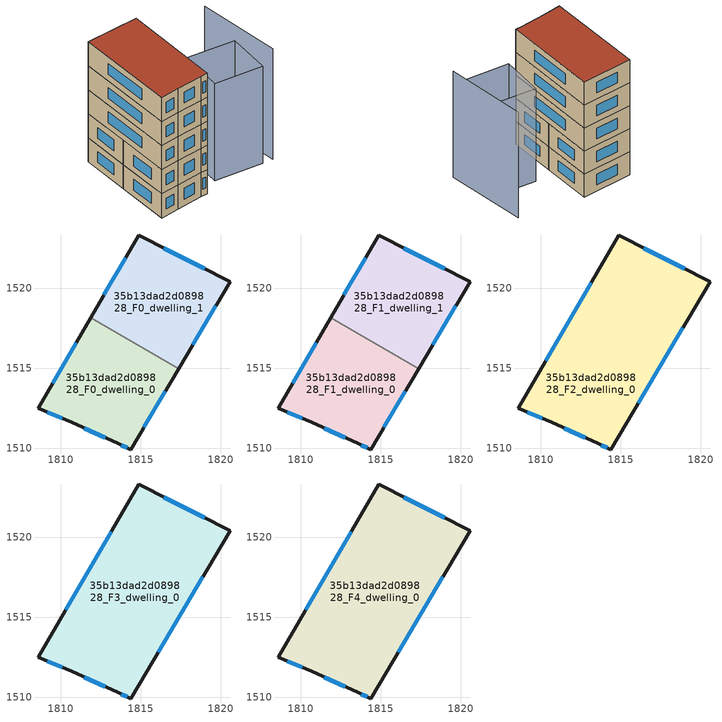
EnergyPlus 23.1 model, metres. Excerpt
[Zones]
35b13dad2d089828_F0_dwelling_0
 floor ground (EU_floor_Construction): 1817.36,1514.97 1814.38,1509.92 1813.57,1510.32 1810.67,1511.62 1808.57,1512.52 1811.87,1518.17 z0
 wall outside (EU_wall_Construction): 1811.87,1518.17 1808.57,1512.52 1810.67,1511.62 1813.57,1510.32 1814.38,1509.92 1817.36,1514.97 z0:3
 wall to 35b13dad2d089828_F0_dwelling_1 (EU_wall_Construction): 1817.36,1514.97 1811.87,1518.17 z0:3
 window (EU_Window_Construction): 1809.15,1512.27 1810.09,1511.87 / 1810.96,1516.62 1809.48,1514.08 / 1815.2,1511.31 1816.54,1513.58 / 1813.8,1510.21 1814.15,1510.03 / 1811.47,1511.26 1812.78,1510.67 z0.83:2.17
35b13dad2d089828_F0_dwelling_1
 floor ground (EU_floor_Construction): 1820.58,1520.42 1817.36,1514.97 1811.87,1518.17 1814.88,1523.33 z0
 wall outside (EU_wall_Construction): 1817.36,1514.97 1820.58,1520.42 1814.88,1523.33 1811.87,1518.17 z0:3
 window (EU_Window_Construction): 1818.25,1516.47 1819.7,1518.92 / 1814.05,1521.91 1812.7,1519.59 / 1819.01,1521.22 1816.45,1522.53 z0.83:2.17
35b13dad2d089828_F1_dwelling_0
 floor to 35b13dad2d089828_F0_dwelling_0 (EU_floor_Construction): 1817.36,1514.97 1814.38,1509.92 1813.57,1510.32 1810.67,1511.62 1808.57,1512.52 1811.87,1518.17 z3
 wall outside (EU_wall_Construction): 1811.87,1518.17 1808.57,1512.52 1810.67,1511.62 1813.57,1510.32 1814.38,1509.92 1817.36,1514.97 z3:6
 wall to 35b13dad2d089828_F1_dwelling_1 (EU_wall_Construction): 1817.36,1514.97 1811.87,1518.17 z3:6
 window (EU_Window_Construction): 1809.15,1512.27 1810.09,1511.87 / 1810.96,1516.62 1809.48,1514.08 / 1815.2,1511.31 1816.54,1513.58 / 1813.8,1510.21 1814.15,1510.03 / 1811.47,1511.26 1812.78,1510.67 z3.83:5.17
35b13dad2d089828_F1_dwelling_1
 floor to 35b13dad2d089828_F0_dwelling_1 (EU_floor_Construction): 1820.58,1520.42 1817.36,1514.97 1811.87,1518.17 1814.88,1523.33 z3
 wall outside (EU_wall_Construction): 1817.36,1514.97 1820.58,1520.42 1814.88,1523.33 1811.87,1518.17 z3:6
 window (EU_Window_Construction): 1818.25,1516.47 1819.7,1518.92 / 1814.05,1521.91 1812.7,1519.59 / 1819.01,1521.22 1816.45,1522.53 z3.83:5.17
35b13dad2d089828_F2_dwelling_0
 floor to 35b13dad2d089828_F1_dwelling_0 (EU_floor_Construction): 1817.36,1514.97 1814.38,1509.92 1813.57,1510.32 1810.67,1511.62 1808.57,1512.52 1811.87,1518.17 z6
 floor to 35b13dad2d089828_F1_dwelling_1 (EU_floor_Construction): 1820.58,1520.42 1817.36,1514.97 1811.87,1518.17 1814.88,1523.33 z6
 wall outside (EU_wall_Construction): 1810.67,1511.62 1813.57,1510.32 1814.38,1509.92 1820.58,1520.42 1814.88,1523.33 1808.57,1512.52 1810.67,1511.62 z6:9
 window (EU_Window_Construction): 1811.47,1511.26 1812.78,1510.67 / 1809.15,1512.27 1810.09,1511.87 / 1813.14,1520.35 1810.31,1515.49 / 1819.01,1521.22 1816.45,1522.53 / 1816.08,1512.81 1818.87,1517.53 / 1813.8,1510.21 1814.15,1510.03 z6.83:8.17
35b13dad2d089828_F3_dwelling_0
 floor to 35b13dad2d089828_F2_dwelling_0 (EU_floor_Construction): 1820.58,1520.42 1814.38,1509.92 1813.57,1510.32 1810.67,1511.62 1808.57,1512.52 1814.88,1523.33 z9
 wall outside (EU_wall_Construction): 1810.67,1511.62 1813.57,1510.32 1814.38,1509.92 1820.58,1520.42 1814.88,1523.33 1808.57,1512.52 1810.67,1511.62 z9:12
 window (EU_Window_Construction): 1811.47,1511.26 1812.78,1510.67 / 1809.15,1512.27 1810.09,1511.87 / 1813.14,1520.35 1810.31,1515.49 / 1819.01,1521.22 1816.45,1522.53 / 1816.08,1512.81 1818.87,1517.53 / 1813.8,1510.21 1814.15,1510.03 z9.83:11.17
35b13dad2d089828_F4_dwelling_0
 floor to 35b13dad2d089828_F3_dwelling_0 (EU_floor_Construction): 1820.58,1520.42 1814.38,1509.92 1813.57,1510.32 1810.67,1511.62 1808.57,1512.52 1814.88,1523.33 z12
 wall outside (EU_wall_Construction): 1810.67,1511.62 1813.57,1510.32 1814.38,1509.92 1820.58,1520.42 1814.88,1523.33 1808.57,1512.52 1810.67,1511.62 z12:15
 window (EU_Window_Construction): 1811.47,1511.26 1812.78,1510.67 / 1809.15,1512.27 1810.09,1511.87 / 1813.14,1520.35 1810.31,1515.49 / 1819.01,1521.22 1816.45,1522.53 / 1816.08,1512.81 1818.87,1517.53 / 1813.8,1510.21 1814.15,1510.03 z12.83:14.17
 roof outside (EU_roof_Construction): 1814.38,1509.92 1820.58,1520.42 1814.88,1523.33 1808.57,1512.52 1810.67,1511.62 1813.57,1510.32 z15
shading: 1822.58,1506.11 1826.88,1515.43 z0:13.8; 1816.78,1510.11 1819.88,1514.52 / 1819.88,1514.52 1824.6,1511.19 / 1824.6,1511.19 1821.5,1506.79 / 1821.5,1506.79 1816.78,1510.11 z0:12.1
[Building]
EU S2 Campaign: North Axis=0; Terrain=City; Solar Distribution=FullExterior
[Site:Location]
Lyon-Bron: Latitude=45.75; Longitude=5; Time Zone=1; Elevation=198
[SizingPeriod:WeatherFileDays]
AnnualSizingPeriod: Begin Month=1; Begin Day of Month=1; End Month=12; End Day of Month=31; Day of Week for Start Day=Monday; Use Weather File Daylight Saving Period=No; Use Weather File Rain and Snow Indicators=No
[MATERIAL]
EU_InternalMass_Material: Roughness=MediumRough; Thickness=0.1; Conductivity=1; Density=1800; Specific Heat=900; Thermal Absorptance=0.9; Solar Absorptance=0.7; Visible Absorptance=0.7
[MATERIAL:NOMASS] Roughness=MediumRough; Thermal Absorptance=0.9; Solar Absorptance=0.7; Visible Absorptance=0.7
Name | Thermal Resistance
EU_wall_NoMass | 0.87146
EU_roof_NoMass | 0.842276
EU_floor_NoMass | 0.496999
[WINDOWMATERIAL:SIMPLEGLAZINGSYSTEM]
EU_Window_SimpleGlazing: UFactor=2.2525; Solar Heat Gain Coefficient=0.76; Visible Transmittance=0.76
[CONSTRUCTION]
EU_wall_Construction: EU_wall_NoMass
EU_roof_Construction: EU_roof_NoMass
EU_floor_Construction: EU_floor_NoMass
EU_Window_Construction: EU_Window_SimpleGlazing
EU_InternalMass_Construction: EU_InternalMass_Material
[ZONE] Type=1; Multiplier=1; Ceiling Height=autocalculate; Floor Area=autocalculate; Part of Total Floor Area=Yes
Name | Volume
35b13dad2d089828_F0_dwelling_0 | 117.553
35b13dad2d089828_F1_dwelling_0 | 117.552
35b13dad2d089828_F2_dwelling_0 | 235.085
35b13dad2d089828_F3_dwelling_0; 35b13dad2d089828_F4_dwelling_0 | 235.086
35b13dad2d089828_F0_dwelling_1 | 117.542
35b13dad2d089828_F1_dwelling_1 | 117.543
[INTERNALMASS] Construction=EU_InternalMass_Construction
Name | Zone or ZoneList | Surface Area
35b13dad2d089828_F0_dwelling_0_EU_InternalMass | 35b13dad2d089828_F0_dwelling_0 | 39.1845
35b13dad2d089828_F0_dwelling_1_EU_InternalMass | 35b13dad2d089828_F0_dwelling_1 | 39.1803
35b13dad2d089828_F1_dwelling_0_EU_InternalMass | 35b13dad2d089828_F1_dwelling_0 | 39.1845
35b13dad2d089828_F1_dwelling_1_EU_InternalMass | 35b13dad2d089828_F1_dwelling_1 | 39.1803
35b13dad2d089828_F2_dwelling_0_EU_InternalMass | 35b13dad2d089828_F2_dwelling_0 | 78.362
35b13dad2d089828_F3_dwelling_0_EU_InternalMass | 35b13dad2d089828_F3_dwelling_0 | 78.362
35b13dad2d089828_F4_dwelling_0_EU_InternalMass | 35b13dad2d089828_F4_dwelling_0 | 78.362
[OTHEREQUIPMENT] Fuel Type=Electricity; Design Level Calculation Method=Watts/Area; Power per Zone Floor Area=1; Fraction Latent=0; Fraction Radiant=0; Fraction Lost=0; Carbon Dioxide Generation Rate=0; EndUse Subcategory=EU_Step8_InternalGains
Name | Zone or ZoneList or Space or SpaceList | Schedule
EU_Step8_InternalGain_35b13dad2d089828_F0_dwelling_0_f000 | 35b13dad2d089828_F0_dwelling_0 | EU_Step8_GainSchedule_35b13dad2d089828_F0_dwelling_0_f000
EU_Step8_InternalGain_35b13dad2d089828_F0_dwelling_1_f000 | 35b13dad2d089828_F0_dwelling_1 | EU_Step8_GainSchedule_35b13dad2d089828_F0_dwelling_1_f000
EU_Step8_InternalGain_35b13dad2d089828_F1_dwelling_0_f000 | 35b13dad2d089828_F1_dwelling_0 | EU_Step8_GainSchedule_35b13dad2d089828_F1_dwelling_0_f000
EU_Step8_InternalGain_35b13dad2d089828_F1_dwelling_1_f000 | 35b13dad2d089828_F1_dwelling_1 | EU_Step8_GainSchedule_35b13dad2d089828_F1_dwelling_1_f000
EU_Step8_InternalGain_35b13dad2d089828_F2_dwelling_0_f000 | 35b13dad2d089828_F2_dwelling_0 | EU_Step8_GainSchedule_35b13dad2d089828_F2_dwelling_0_f000
EU_Step8_InternalGain_35b13dad2d089828_F3_dwelling_0_f000 | 35b13dad2d089828_F3_dwelling_0 | EU_Step8_GainSchedule_35b13dad2d089828_F3_dwelling_0_f000
EU_Step8_InternalGain_35b13dad2d089828_F4_dwelling_0_f000 | 35b13dad2d089828_F4_dwelling_0 | EU_Step8_GainSchedule_35b13dad2d089828_F4_dwelling_0_f000
[ZONEVENTILATION:DESIGNFLOWRATE] Schedule=EU_AlwaysOn; Design Flow Rate Calculation Method=AirChanges/Hour; Air Changes per Hour=0.425; Ventilation Type=Natural; Fan Pressure Rise=0; Fan Total Efficiency=1; Constant Term Coefficient=1; Temperature Term Coefficient=0; Velocity Term Coefficient=0; Velocity Squared Term Coefficient=0; Minimum Indoor Temperature=-100; Maximum Indoor Temperature=100; Delta Temperature=-100; Minimum Outdoor Temperature=-100; Maximum Outdoor Temperature=100; Maximum Wind Speed=40
Name | Zone or ZoneList or Space or SpaceList
EU_ConstantAir_35b13dad2d089828_F0_dwelling_0 | 35b13dad2d089828_F0_dwelling_0
EU_ConstantAir_35b13dad2d089828_F0_dwelling_1 | 35b13dad2d089828_F0_dwelling_1
EU_ConstantAir_35b13dad2d089828_F1_dwelling_0 | 35b13dad2d089828_F1_dwelling_0
EU_ConstantAir_35b13dad2d089828_F1_dwelling_1 | 35b13dad2d089828_F1_dwelling_1
EU_ConstantAir_35b13dad2d089828_F2_dwelling_0 | 35b13dad2d089828_F2_dwelling_0
EU_ConstantAir_35b13dad2d089828_F3_dwelling_0 | 35b13dad2d089828_F3_dwelling_0
EU_ConstantAir_35b13dad2d089828_F4_dwelling_0 | 35b13dad2d089828_F4_dwelling_0
[HVACTEMPLATE:THERMOSTAT] Constant Heating Setpoint=20; Constant Cooling Setpoint=50
EU_HeatOnly_35b13dad2d089828_F0_dwelling_0; EU_HeatOnly_35b13dad2d089828_F0_dwelling_1; EU_HeatOnly_35b13dad2d089828_F1_dwelling_0; EU_HeatOnly_35b13dad2d089828_F1_dwelling_1; EU_HeatOnly_35b13dad2d089828_F2_dwelling_0; EU_HeatOnly_35b13dad2d089828_F3_dwelling_0; EU_HeatOnly_35b13dad2d089828_F4_dwelling_0
[HVACTEMPLATE:ZONE:IDEALLOADSAIRSYSTEM] System Availability Schedule=EU_AlwaysOn; Maximum Heating Supply Air Temperature=50; Minimum Cooling Supply Air Temperature=13; Maximum Heating Supply Air Humidity Ratio=0.0156; Minimum Cooling Supply Air Humidity Ratio=0.0077; Heating Limit=NoLimit; Cooling Limit=NoLimit; Heating Availability Schedule=EU_AlwaysOn; Cooling Availability Schedule=EU_CoolingOff; Dehumidification Control Type=ConstantSensibleHeatRatio; Cooling Sensible Heat Ratio=0.7; Dehumidification Setpoint=60; Humidification Control Type=None; Humidification Setpoint=30; Outdoor Air Method=None; Outdoor Air Flow Rate per Person=0.00944; Outdoor Air Flow Rate per Zone Floor Area=0; Outdoor Air Flow Rate per Zone=0; Demand Controlled Ventilation Type=None; Outdoor Air Economizer Type=NoEconomizer; Heat Recovery Type=None; Sensible Heat Recovery Effectiveness=0.7; Latent Heat Recovery Effectiveness=0.65
Name | Template Thermostat
35b13dad2d089828_F0_dwelling_0 | EU_HeatOnly_35b13dad2d089828_F0_dwelling_0
35b13dad2d089828_F0_dwelling_1 | EU_HeatOnly_35b13dad2d089828_F0_dwelling_1
35b13dad2d089828_F1_dwelling_0 | EU_HeatOnly_35b13dad2d089828_F1_dwelling_0
35b13dad2d089828_F1_dwelling_1 | EU_HeatOnly_35b13dad2d089828_F1_dwelling_1
35b13dad2d089828_F2_dwelling_0 | EU_HeatOnly_35b13dad2d089828_F2_dwelling_0
35b13dad2d089828_F3_dwelling_0 | EU_HeatOnly_35b13dad2d089828_F3_dwelling_0
35b13dad2d089828_F4_dwelling_0 | EU_HeatOnly_35b13dad2d089828_F4_dwelling_0
[SIZING:ZONE] Zone Cooling Design Supply Air Temperature Input Method=SupplyAirTemperature; Zone Cooling Design Supply Air Temperature=13; Zone Heating Design Supply Air Temperature Input Method=SupplyAirTemperature; Zone Heating Design Supply Air Temperature=50; Zone Cooling Design Supply Air Humidity Ratio=0.008; Zone Heating Design Supply Air Humidity Ratio=0.008; Cooling Design Air Flow Method=DesignDay; Cooling Design Air Flow Rate=0; Cooling Minimum Air Flow per Zone Floor Area=0.000762; Cooling Minimum Air Flow=0; Cooling Minimum Air Flow Fraction=0.2; Heating Design Air Flow Method=DesignDay; Heating Design Air Flow Rate=0; Heating Maximum Air Flow per Zone Floor Area=0.002032; Heating Maximum Air Flow=0.141576; Heating Maximum Air Flow Fraction=0.3; Account for Dedicated Outdoor Air System=No; Dedicated Outdoor Air System Control Strategy=NeutralSupplyAir; Dedicated Outdoor Air Low Setpoint Temperature for Design=autosize; Dedicated Outdoor Air High Setpoint Temperature for Design=autosize; Zone Load Sizing Method=Sensible Load Only No Latent Load; Zone Latent Cooling Design Supply Air Humidity Ratio Input Method=HumidityRatioDifference; Zone Cooling Design Supply Air Humidity Ratio Difference=0.005; Zone Latent Heating Design Supply Air Humidity Ratio Input Method=HumidityRatioDifference; Zone Humidification Design Supply Air Humidity Ratio Difference=0.005
35b13dad2d089828_F0_dwelling_0; 35b13dad2d089828_F0_dwelling_1; 35b13dad2d089828_F1_dwelling_0; 35b13dad2d089828_F1_dwelling_1; 35b13dad2d089828_F2_dwelling_0; 35b13dad2d089828_F3_dwelling_0; 35b13dad2d089828_F4_dwelling_0
[SCHEDULE:CONSTANT]
Name | Hourly Value
EU_AlwaysOn | 1
EU_CoolingOff | 0
[SCHEDULE:FILE] Column Number=1; Rows to Skip at Top=0; Number of Hours of Data=8760; Column Separator=Comma; Interpolate to Timestep=No; Minutes per Item=60; Adjust Schedule for Daylight Savings=Yes
Name | File
EU_Step8_GainSchedule_35b13dad2d089828_F0_dwelling_0_f000 | ../../schedules/35b13dad2d089828/35b13dad2d089828_F0_dwelling_0_f000_gain.csv
EU_Step8_GainSchedule_35b13dad2d089828_F0_dwelling_1_f000 | ../../schedules/35b13dad2d089828/35b13dad2d089828_F0_dwelling_1_f000_gain.csv
EU_Step8_GainSchedule_35b13dad2d089828_F1_dwelling_0_f000 | ../../schedules/35b13dad2d089828/35b13dad2d089828_F1_dwelling_0_f000_gain.csv
EU_Step8_GainSchedule_35b13dad2d089828_F1_dwelling_1_f000 | ../../schedules/35b13dad2d089828/35b13dad2d089828_F1_dwelling_1_f000_gain.csv
EU_Step8_GainSchedule_35b13dad2d089828_F2_dwelling_0_f000 | ../../schedules/35b13dad2d089828/35b13dad2d089828_F2_dwelling_0_f000_gain.csv
EU_Step8_GainSchedule_35b13dad2d089828_F3_dwelling_0_f000 | ../../schedules/35b13dad2d089828/35b13dad2d089828_F3_dwelling_0_f000_gain.csv
EU_Step8_GainSchedule_35b13dad2d089828_F4_dwelling_0_f000 | ../../schedules/35b13dad2d089828/35b13dad2d089828_F4_dwelling_0_f000_gain.csv
